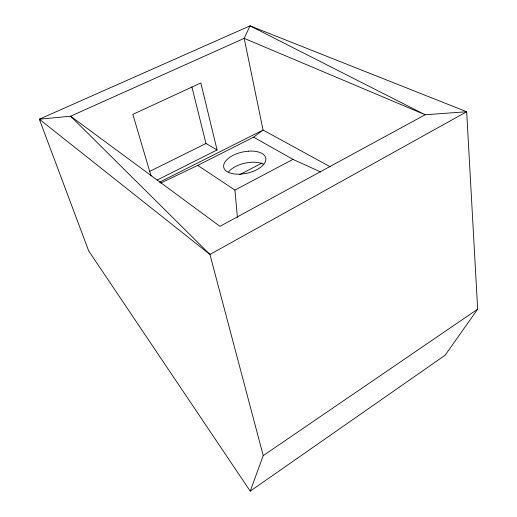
<?xml version="1.0" encoding="UTF-8"?>
<svg xmlns="http://www.w3.org/2000/svg" width="517" height="517" viewBox="0 0 517 517"><rect width="100%" height="100%" fill="white"/><g stroke="black" fill="none" stroke-linecap="round" stroke-linejoin="round"><path stroke-width="0.78" d="M250.228 491.15L263.231 455.613L209.928 254.461L70.622 116.189L39.337 119.207L88.653 250.848L250.228 491.15L445.111 355.231L477.663 309.179L466.677 111.743L250.028 25.85L39.337 119.207L209.928 254.461L466.677 111.743L425.168 114.761L219.945 226.349L70.622 116.189L244.179 38.348L250.028 25.85L425.168 114.761L244.179 38.348L263.063 130.045L330.247 166.791M160.755 183.05L197.72 165.382L253.608 137.16L263.063 130.045L159.559 182.171M263.231 455.613L477.663 309.179M197.72 165.382L234.925 190.094L292.958 159.372L320.76 172.038M239.746 174.649L261.945 163.075M157.213 179.994L217.069 149.956L200.842 82.953L132.843 114.36L151.067 176.006M149.833 171.314L205.979 143.493L217.069 149.956M253.608 137.16L292.958 159.372M191.859 86.791L205.979 143.493M234.925 190.094L237.406 217.353M228.566 171.864A21.326 10.98 -12.6 0 1 245.749 162.984L251.1 162.273A21.326 10.98 -12.6 0 1 263.748 164.322M248.658 151.145L243.261 151.869A21.501 10.838 -12.6 0 0 223.654 165.395A21.501 10.838 -12.6 0 0 240.541 174.139L246.15 173.408A21.501 10.838 -12.6 0 0 265.803 159.818A21.501 10.838 -12.6 0 0 248.658 151.145"/></g></svg>
